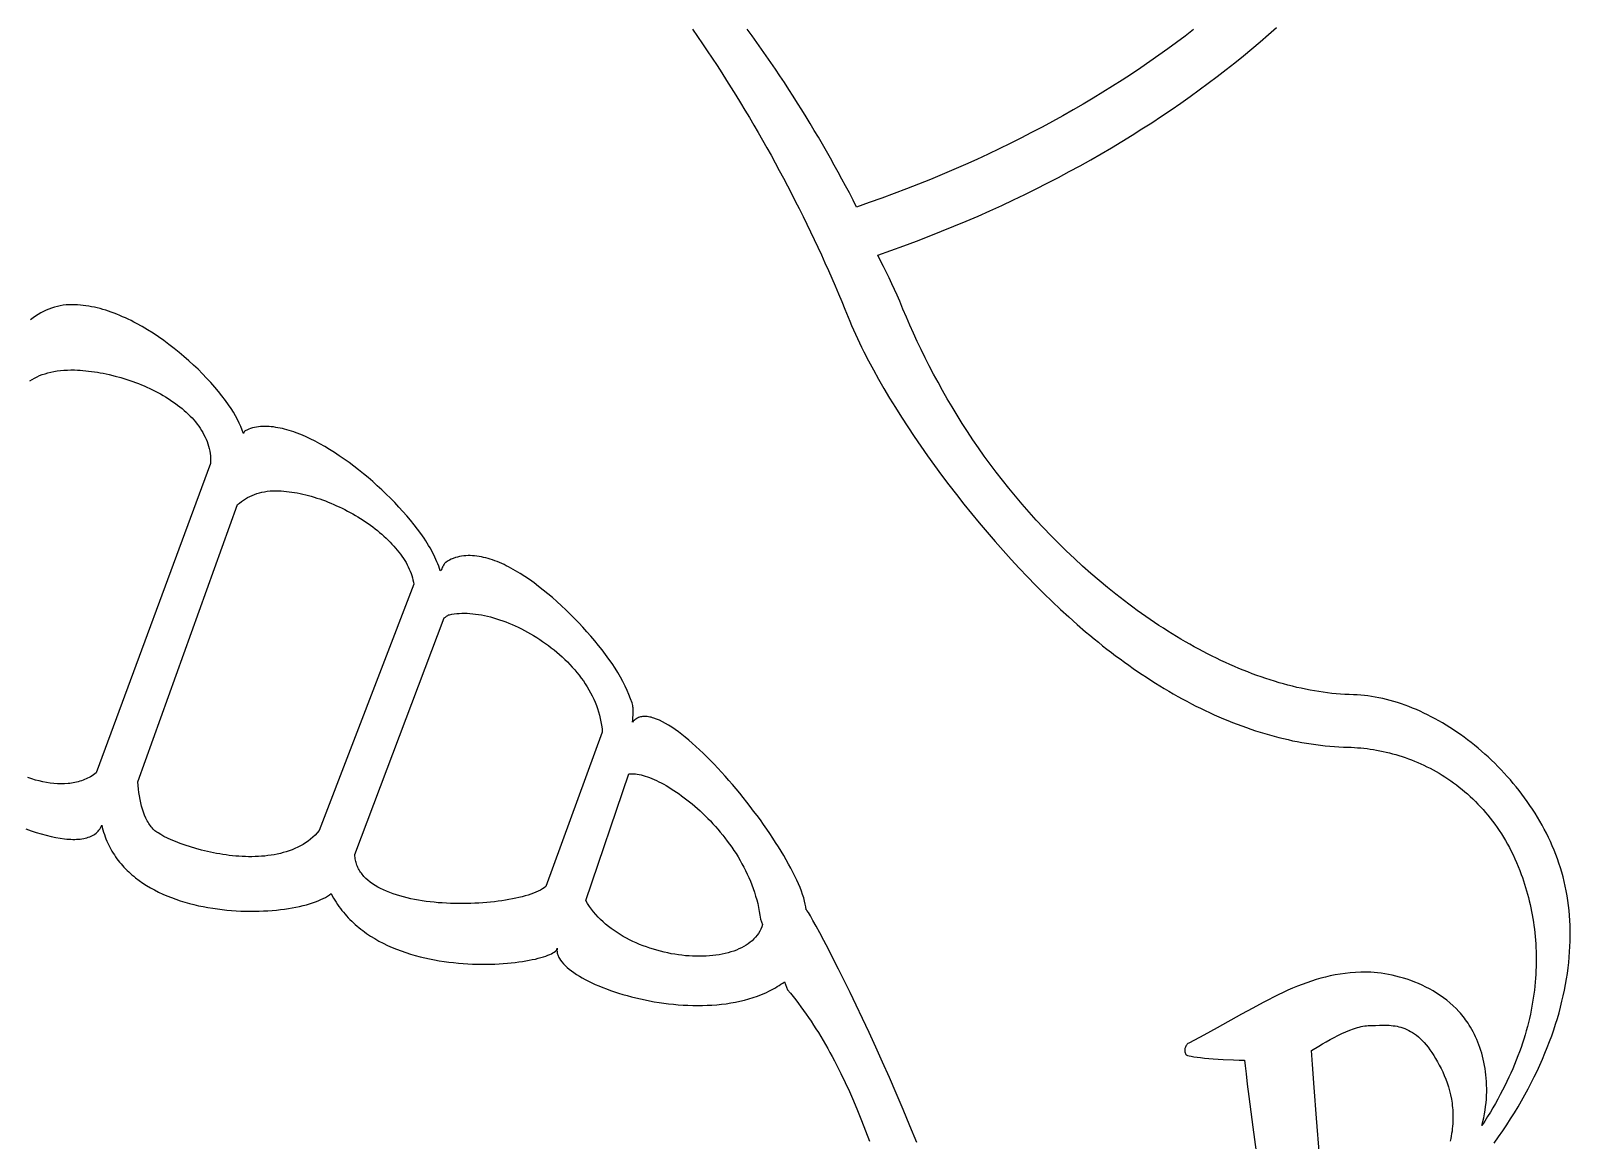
# Model space of a CAD drawing. Extents: x 0 to 113, y 52 to 137.
# Drawn here: x 79.43 to 104.77, y 72.72 to 90.98 of the extents above; entities that cross this region are included whole.
import ezdxf

# ---------------------------------------------------------------- set-up
doc = ezdxf.new("R2010")
doc.units = 0
doc.header["$MEASUREMENT"] = 0

msp = doc.modelspace()

# ---------------------------------------------------------------- linework, layer by layer
for points in [[(90.318, 91.007), (90.4, 90.888), (90.482, 90.768), (90.563, 90.648), (90.644, 90.528), (90.723, 90.407), (90.802, 90.286), (90.879, 90.164), (90.956, 90.042), (91.032, 89.92), (91.108, 89.797), (91.182, 89.675), (91.256, 89.551), (91.329, 89.428), (91.401, 89.304), (91.472, 89.18), (91.542, 89.056), (91.612, 88.931), (91.68, 88.807), (91.748, 88.682), (91.815, 88.556), (91.881, 88.431), (91.947, 88.305), (92.011, 88.179), (92.075, 88.053), (92.138, 87.926), (92.2, 87.8), (92.261, 87.673), (92.321, 87.546), (92.381, 87.419), (92.44, 87.292), (92.498, 87.164), (92.555, 87.037), (92.611, 86.909), (92.666, 86.781), (92.721, 86.653), (92.775, 86.525), (92.828, 86.397), (92.88, 86.268), (92.908, 86.2), (92.937, 86.13), (92.968, 86.06), (93, 85.989), (93.033, 85.917), (93.067, 85.845), (93.102, 85.772), (93.139, 85.699), (93.215, 85.55), (93.296, 85.399), (93.381, 85.246), (93.469, 85.092), (93.562, 84.936), (93.658, 84.779), (93.758, 84.621), (93.861, 84.463), (93.967, 84.303), (94.076, 84.144), (94.188, 83.984), (94.303, 83.824), (94.42, 83.665), (94.54, 83.506), (94.662, 83.348), (94.785, 83.191), (94.911, 83.035), (95.039, 82.88), (95.168, 82.727), (95.299, 82.576), (95.43, 82.427), (95.563, 82.28), (95.697, 82.136), (95.832, 81.994), (95.967, 81.855), (96.103, 81.719), (96.239, 81.587), (96.375, 81.458), (96.512, 81.333), (96.65, 81.21), (96.789, 81.09), (96.859, 81.032), (96.929, 80.974), (97, 80.916), (97.07, 80.86), (97.141, 80.804), (97.213, 80.749), (97.284, 80.695), (97.356, 80.642), (97.428, 80.59), (97.5, 80.538), (97.572, 80.487), (97.645, 80.437), (97.718, 80.388), (97.791, 80.34), (97.864, 80.292), (97.937, 80.246), (98.011, 80.2), (98.085, 80.156), (98.159, 80.112), (98.233, 80.069), (98.307, 80.027), (98.381, 79.986), (98.456, 79.945), (98.531, 79.906), (98.605, 79.868), (98.68, 79.831), (98.755, 79.794), (98.831, 79.759), (98.906, 79.724), (98.981, 79.691), (99.057, 79.659), (99.132, 79.627), (99.208, 79.597), (99.284, 79.567), (99.359, 79.539), (99.435, 79.512), (99.511, 79.485), (99.587, 79.46), (99.663, 79.436), (99.74, 79.413), (99.816, 79.391), (99.892, 79.37), (99.968, 79.35), (100.044, 79.331), (100.121, 79.314), (100.197, 79.297), (100.273, 79.282), (100.349, 79.268), (100.426, 79.255), (100.502, 79.243), (100.578, 79.232), (100.654, 79.222), (100.73, 79.214), (100.807, 79.207), (100.883, 79.2), (100.959, 79.196), (101.035, 79.192), (101.111, 79.19), (101.162, 79.188), (101.214, 79.185), (101.266, 79.182), (101.318, 79.177), (101.37, 79.172), (101.422, 79.166), (101.474, 79.159), (101.527, 79.151), (101.579, 79.142), (101.632, 79.132), (101.684, 79.121), (101.736, 79.109), (101.789, 79.096), (101.841, 79.083), (101.893, 79.068), (101.946, 79.052), (101.998, 79.036), (102.05, 79.018), (102.101, 79), (102.153, 78.98), (102.204, 78.96), (102.255, 78.938), (102.306, 78.916), (102.357, 78.893), (102.407, 78.868), (102.458, 78.843), (102.507, 78.816), (102.557, 78.789), (102.606, 78.76), (102.655, 78.731), (102.703, 78.701), (102.751, 78.669), (102.799, 78.637), (102.846, 78.603), (102.893, 78.568), (102.939, 78.533), (102.985, 78.496), (103.03, 78.458), (103.075, 78.42), (103.119, 78.38), (103.162, 78.339), (103.205, 78.297), (103.247, 78.254), (103.289, 78.21), (103.33, 78.165), (103.37, 78.118), (103.41, 78.071), (103.449, 78.023), (103.487, 77.973), (103.525, 77.923), (103.561, 77.871), (103.597, 77.818), (103.632, 77.764), (103.666, 77.709), (103.7, 77.653), (103.732, 77.596), (103.764, 77.537), (103.795, 77.478), (103.825, 77.417), (103.853, 77.355), (103.881, 77.292), (103.908, 77.228), (103.934, 77.163), (103.959, 77.097), (103.978, 77.044), (103.996, 76.99), (104.014, 76.936), (104.031, 76.881), (104.047, 76.826), (104.063, 76.771), (104.078, 76.715), (104.092, 76.659), (104.105, 76.602), (104.117, 76.545), (104.129, 76.488), (104.14, 76.43), (104.151, 76.371), (104.16, 76.313), (104.168, 76.254), (104.176, 76.194), (104.183, 76.134), (104.189, 76.074), (104.194, 76.013), (104.199, 75.952), (104.202, 75.891), (104.204, 75.829), (104.206, 75.767), (104.206, 75.704), (104.206, 75.642), (104.205, 75.578), (104.202, 75.515), (104.199, 75.451), (104.195, 75.387), (104.189, 75.322), (104.183, 75.257), (104.176, 75.192), (104.167, 75.127), (104.158, 75.061), (104.147, 74.995), (104.135, 74.928), (104.123, 74.862), (104.109, 74.795), (104.094, 74.727), (104.077, 74.66), (104.06, 74.592), (104.042, 74.524), (104.022, 74.455), (104.001, 74.387), (103.979, 74.318), (103.956, 74.249), (103.931, 74.179), (103.905, 74.109), (103.878, 74.04), (103.85, 73.969), (103.82, 73.899), (103.789, 73.828), (103.757, 73.757), (103.723, 73.686), (103.689, 73.615), (103.652, 73.543), (103.615, 73.472), (103.576, 73.4), (103.535, 73.327), (103.494, 73.255), (103.451, 73.183), (103.406, 73.11), (103.36, 73.037), (103.313, 72.964), (103.328, 73.028), (103.342, 73.091), (103.354, 73.154), (103.364, 73.216), (103.373, 73.278), (103.38, 73.338), (103.385, 73.398), (103.389, 73.457), (103.391, 73.516), (103.391, 73.573), (103.39, 73.63), (103.388, 73.686), (103.384, 73.741), (103.379, 73.796), (103.373, 73.849), (103.365, 73.902), (103.356, 73.954), (103.346, 74.005), (103.335, 74.055), (103.323, 74.104), (103.309, 74.152), (103.295, 74.199), (103.279, 74.246), (103.263, 74.291), (103.246, 74.335), (103.228, 74.379), (103.209, 74.421), (103.189, 74.462), (103.168, 74.503), (103.147, 74.542), (103.125, 74.58), (103.103, 74.617), (103.084, 74.647), (103.064, 74.676), (103.044, 74.704), (103.023, 74.732), (103.002, 74.76), (102.98, 74.787), (102.957, 74.813), (102.934, 74.839), (102.887, 74.889), (102.837, 74.936), (102.786, 74.982), (102.733, 75.025), (102.679, 75.067), (102.623, 75.106), (102.566, 75.143), (102.508, 75.179), (102.449, 75.212), (102.389, 75.243), (102.329, 75.273), (102.268, 75.3), (102.206, 75.325), (102.144, 75.349), (102.082, 75.37), (102.02, 75.39), (101.958, 75.408), (101.896, 75.424), (101.835, 75.438), (101.774, 75.45), (101.714, 75.461), (101.654, 75.47), (101.595, 75.477), (101.538, 75.483), (101.481, 75.486), (101.426, 75.488), (101.373, 75.489), (101.32, 75.488), (101.232, 75.483), (101.145, 75.476), (101.061, 75.467), (100.978, 75.455), (100.896, 75.442), (100.816, 75.426), (100.737, 75.408), (100.659, 75.388), (100.582, 75.365), (100.505, 75.341), (100.428, 75.314), (100.351, 75.286), (100.274, 75.256), (100.197, 75.223), (100.119, 75.189), (100.041, 75.152), (99.961, 75.114), (99.88, 75.074), (99.798, 75.032), (99.714, 74.988), (99.54, 74.895), (99.356, 74.795), (98.956, 74.574), (98.735, 74.453), (98.498, 74.327), (98.486, 74.319), (98.474, 74.311), (98.463, 74.301), (98.454, 74.291), (98.446, 74.28), (98.438, 74.268), (98.432, 74.256), (98.428, 74.243), (98.424, 74.23), (98.422, 74.216), (98.421, 74.202), (98.421, 74.188), (98.423, 74.174), (98.426, 74.16), (98.431, 74.147), (98.437, 74.133), (98.44, 74.13), (98.446, 74.126), (98.454, 74.122), (98.464, 74.118), (98.492, 74.111), (98.528, 74.103), (98.573, 74.096), (98.624, 74.089), (98.682, 74.082), (98.747, 74.075), (98.816, 74.068), (98.891, 74.062), (99.052, 74.051), (99.226, 74.043), (99.316, 74.039), (99.407, 74.037), (99.415, 73.944), (99.43, 73.812), (99.451, 73.643), (99.476, 73.439), (99.542, 72.937), (99.624, 72.327)], [(98.567, 91.002), (98.427, 90.894), (98.285, 90.788), (98.141, 90.682), (97.994, 90.577), (97.846, 90.473), (97.696, 90.37), (97.543, 90.268), (97.389, 90.167), (97.232, 90.067), (97.073, 89.968), (96.912, 89.87), (96.749, 89.772), (96.584, 89.677), (96.417, 89.582), (96.247, 89.488), (96.075, 89.395), (95.901, 89.304), (95.725, 89.213), (95.547, 89.124), (95.366, 89.036), (95.183, 88.949), (94.998, 88.863), (94.811, 88.779), (94.621, 88.696), (94.429, 88.614), (94.235, 88.534), (94.038, 88.455), (93.839, 88.377), (93.638, 88.301), (93.434, 88.226), (93.228, 88.152), (93.02, 88.08), (92.961, 88.195), (92.901, 88.311), (92.84, 88.426), (92.778, 88.541), (92.716, 88.656), (92.653, 88.771), (92.589, 88.885), (92.524, 88.999), (92.458, 89.113), (92.392, 89.227), (92.324, 89.34), (92.256, 89.453), (92.188, 89.566), (92.118, 89.679), (92.048, 89.791), (91.976, 89.903), (91.904, 90.015), (91.831, 90.127), (91.758, 90.238), (91.684, 90.349), (91.608, 90.459), (91.532, 90.57), (91.456, 90.68), (91.378, 90.789), (91.3, 90.899), (91.221, 91.008)], [(103.515, 72.676), (103.585, 72.775), (103.654, 72.875), (103.72, 72.974), (103.784, 73.073), (103.846, 73.172), (103.906, 73.271), (103.963, 73.37), (104.019, 73.468), (104.072, 73.567), (104.124, 73.665), (104.173, 73.763), (104.22, 73.86), (104.265, 73.958), (104.308, 74.055), (104.349, 74.152), (104.388, 74.249), (104.425, 74.345), (104.461, 74.441), (104.494, 74.536), (104.525, 74.631), (104.554, 74.726), (104.581, 74.82), (104.606, 74.914), (104.63, 75.008), (104.651, 75.1), (104.671, 75.193), (104.689, 75.285), (104.704, 75.376), (104.718, 75.467), (104.731, 75.557), (104.741, 75.646), (104.749, 75.735), (104.756, 75.823), (104.761, 75.911), (104.764, 75.998), (104.765, 76.084), (104.765, 76.17), (104.763, 76.254), (104.759, 76.338), (104.753, 76.422), (104.746, 76.504), (104.736, 76.586), (104.726, 76.667), (104.713, 76.746), (104.699, 76.826), (104.683, 76.904), (104.666, 76.981), (104.647, 77.057), (104.626, 77.133), (104.604, 77.207), (104.58, 77.28), (104.555, 77.353), (104.528, 77.424), (104.5, 77.495), (104.47, 77.566), (104.439, 77.636), (104.406, 77.705), (104.373, 77.773), (104.338, 77.841), (104.301, 77.908), (104.264, 77.974), (104.225, 78.04), (104.186, 78.105), (104.145, 78.169), (104.103, 78.232), (104.059, 78.295), (104.015, 78.357), (103.97, 78.418), (103.924, 78.478), (103.877, 78.537), (103.829, 78.595), (103.78, 78.653), (103.73, 78.709), (103.68, 78.765), (103.628, 78.82), (103.576, 78.873), (103.523, 78.926), (103.47, 78.978), (103.416, 79.029), (103.361, 79.078), (103.305, 79.127), (103.249, 79.175), (103.192, 79.221), (103.135, 79.267), (103.077, 79.311), (103.019, 79.354), (102.96, 79.397), (102.901, 79.438), (102.842, 79.477), (102.782, 79.516), (102.722, 79.553), (102.661, 79.59), (102.601, 79.625), (102.54, 79.658), (102.479, 79.691), (102.417, 79.722), (102.356, 79.752), (102.294, 79.781), (102.233, 79.808), (102.171, 79.834), (102.109, 79.858), (102.047, 79.882), (101.986, 79.903), (101.924, 79.924), (101.862, 79.943), (101.801, 79.96), (101.74, 79.976), (101.679, 79.991), (101.618, 80.004), (101.557, 80.016), (101.497, 80.026), (101.437, 80.034), (101.377, 80.041), (101.317, 80.046), (101.258, 80.05), (101.2, 80.052), (101.129, 80.055), (101.058, 80.058), (100.987, 80.063), (100.915, 80.069), (100.844, 80.076), (100.772, 80.084), (100.7, 80.094), (100.628, 80.105), (100.556, 80.117), (100.483, 80.13), (100.411, 80.144), (100.338, 80.159), (100.265, 80.175), (100.192, 80.193), (100.119, 80.212), (100.046, 80.231), (99.973, 80.252), (99.9, 80.274), (99.826, 80.297), (99.753, 80.321), (99.679, 80.346), (99.606, 80.372), (99.532, 80.4), (99.459, 80.428), (99.385, 80.457), (99.312, 80.487), (99.238, 80.519), (99.164, 80.551), (99.091, 80.584), (99.017, 80.618), (98.944, 80.653), (98.87, 80.69), (98.797, 80.727), (98.724, 80.765), (98.651, 80.804), (98.577, 80.843), (98.504, 80.884), (98.432, 80.926), (98.359, 80.968), (98.286, 81.012), (98.214, 81.056), (98.141, 81.101), (98.069, 81.147), (97.997, 81.194), (97.925, 81.242), (97.853, 81.29), (97.782, 81.34), (97.71, 81.39), (97.639, 81.441), (97.568, 81.492), (97.498, 81.545), (97.427, 81.598), (97.357, 81.652), (97.287, 81.707), (97.148, 81.819), (97.01, 81.934), (96.873, 82.051), (96.738, 82.172), (96.604, 82.295), (96.472, 82.42), (96.343, 82.546), (96.217, 82.672), (96.095, 82.8), (95.975, 82.929), (95.858, 83.058), (95.745, 83.188), (95.634, 83.319), (95.526, 83.451), (95.42, 83.583), (95.318, 83.715), (95.218, 83.848), (95.121, 83.982), (95.026, 84.116), (94.934, 84.25), (94.845, 84.385), (94.758, 84.52), (94.673, 84.655), (94.591, 84.79), (94.512, 84.925), (94.435, 85.06), (94.36, 85.195), (94.287, 85.33), (94.217, 85.465), (94.148, 85.6), (94.082, 85.734), (94.018, 85.868), (93.957, 86.002), (93.897, 86.136), (93.839, 86.269), (93.783, 86.401), (93.729, 86.533), (93.709, 86.581), (93.689, 86.629), (93.646, 86.723), (93.601, 86.818), (93.554, 86.912), (93.461, 87.1), (93.415, 87.195), (93.371, 87.289), (93.585, 87.365), (93.797, 87.441), (94.007, 87.52), (94.214, 87.599), (94.419, 87.68), (94.622, 87.763), (94.822, 87.847), (95.02, 87.932), (95.215, 88.019), (95.409, 88.107), (95.6, 88.196), (95.788, 88.287), (95.975, 88.379), (96.159, 88.472), (96.341, 88.566), (96.521, 88.662), (96.698, 88.759), (96.874, 88.857), (97.047, 88.956), (97.218, 89.056), (97.386, 89.158), (97.553, 89.26), (97.717, 89.364), (97.88, 89.468), (98.04, 89.574), (98.198, 89.681), (98.354, 89.789), (98.508, 89.897), (98.659, 90.007), (98.809, 90.118), (98.957, 90.229), (99.102, 90.342), (99.246, 90.455), (99.387, 90.569), (99.526, 90.684), (99.664, 90.8), (99.799, 90.917), (99.933, 91.034)], [(94.01, 72.687), (93.899, 72.961), (93.787, 73.23), (93.673, 73.496), (93.56, 73.756), (93.447, 74.009), (93.336, 74.256), (93.226, 74.494), (93.118, 74.723), (93.014, 74.943), (92.913, 75.152), (92.816, 75.35), (92.724, 75.535), (92.637, 75.707), (92.555, 75.865), (92.481, 76.008), (92.413, 76.135), (92.353, 76.245), (92.302, 76.338), (92.259, 76.413), (92.226, 76.468), (92.202, 76.503), (92.195, 76.512), (92.19, 76.516), (92.184, 76.561), (92.176, 76.608), (92.164, 76.658), (92.15, 76.71), (92.132, 76.764), (92.112, 76.821), (92.089, 76.88), (92.064, 76.94), (92.036, 77.002), (92.006, 77.066), (91.973, 77.131), (91.939, 77.198), (91.902, 77.266), (91.863, 77.336), (91.822, 77.406), (91.779, 77.477), (91.735, 77.549), (91.688, 77.622), (91.641, 77.695), (91.591, 77.769), (91.541, 77.843), (91.489, 77.917), (91.436, 77.992), (91.381, 78.066), (91.326, 78.14), (91.27, 78.214), (91.213, 78.287), (91.155, 78.36), (91.096, 78.432), (91.037, 78.504), (90.977, 78.574), (90.917, 78.644), (90.857, 78.712), (90.797, 78.779), (90.736, 78.845), (90.675, 78.909), (90.615, 78.972), (90.554, 79.032), (90.494, 79.091), (90.434, 79.148), (90.374, 79.203), (90.315, 79.256), (90.257, 79.306), (90.199, 79.354), (90.143, 79.399), (90.087, 79.442), (90.032, 79.481), (89.978, 79.518), (89.925, 79.552), (89.873, 79.582), (89.823, 79.609), (89.774, 79.633), (89.727, 79.653), (89.681, 79.669), (89.659, 79.676), (89.637, 79.682), (89.616, 79.686), (89.595, 79.69), (89.574, 79.693), (89.554, 79.695), (89.535, 79.696), (89.516, 79.695), (89.498, 79.694), (89.48, 79.691), (89.462, 79.688), (89.446, 79.683), (89.429, 79.677), (89.414, 79.67), (89.399, 79.662), (89.384, 79.652), (89.37, 79.642), (89.357, 79.63), (89.344, 79.617), (89.332, 79.603), (89.335, 79.642), (89.339, 79.68), (89.343, 79.719), (89.345, 79.757), (89.345, 79.796), (89.344, 79.816), (89.342, 79.836), (89.339, 79.857), (89.335, 79.877), (89.33, 79.898), (89.324, 79.919), (89.3, 79.986), (89.273, 80.055), (89.243, 80.125), (89.21, 80.197), (89.173, 80.27), (89.133, 80.343), (89.09, 80.417), (89.044, 80.491), (88.995, 80.565), (88.943, 80.64), (88.888, 80.715), (88.831, 80.791), (88.772, 80.866), (88.711, 80.941), (88.647, 81.016), (88.582, 81.09), (88.515, 81.164), (88.447, 81.237), (88.377, 81.309), (88.306, 81.38), (88.234, 81.45), (88.161, 81.519), (88.087, 81.586), (88.013, 81.652), (87.938, 81.715), (87.863, 81.777), (87.787, 81.837), (87.711, 81.894), (87.635, 81.948), (87.559, 82), (87.483, 82.049), (87.406, 82.095), (87.33, 82.138), (87.292, 82.158), (87.255, 82.177), (87.217, 82.195), (87.179, 82.212), (87.141, 82.229), (87.104, 82.244), (87.066, 82.258), (87.029, 82.272), (86.991, 82.284), (86.954, 82.295), (86.917, 82.305), (86.88, 82.314), (86.844, 82.322), (86.807, 82.329), (86.771, 82.334), (86.734, 82.339), (86.698, 82.341), (86.661, 82.343), (86.625, 82.343), (86.589, 82.341), (86.554, 82.338), (86.519, 82.334), (86.484, 82.327), (86.449, 82.319), (86.416, 82.31), (86.382, 82.298), (86.35, 82.284), (86.318, 82.269), (86.287, 82.252), (86.257, 82.232), (86.249, 82.226), (86.243, 82.219), (86.236, 82.212), (86.23, 82.204), (86.22, 82.185), (86.211, 82.166), (86.201, 82.145), (86.192, 82.126), (86.181, 82.107), (86.176, 82.099), (86.169, 82.091), (86.157, 82.129), (86.143, 82.167), (86.129, 82.205), (86.114, 82.243), (86.097, 82.28), (86.08, 82.319), (86.061, 82.357), (86.042, 82.395), (86.021, 82.433), (85.999, 82.472), (85.976, 82.511), (85.953, 82.549), (85.928, 82.588), (85.902, 82.628), (85.874, 82.667), (85.846, 82.707), (85.792, 82.78), (85.736, 82.852), (85.677, 82.925), (85.615, 82.998), (85.552, 83.071), (85.486, 83.143), (85.418, 83.215), (85.349, 83.286), (85.278, 83.356), (85.205, 83.426), (85.131, 83.494), (85.056, 83.561), (84.979, 83.627), (84.902, 83.691), (84.824, 83.754), (84.745, 83.815), (84.666, 83.874), (84.586, 83.931), (84.506, 83.986), (84.426, 84.039), (84.346, 84.089), (84.267, 84.137), (84.187, 84.182), (84.108, 84.225), (84.029, 84.264), (83.95, 84.301), (83.872, 84.334), (83.795, 84.364), (83.757, 84.378), (83.719, 84.39), (83.681, 84.402), (83.643, 84.413), (83.606, 84.423), (83.569, 84.433), (83.532, 84.441), (83.496, 84.448), (83.459, 84.454), (83.423, 84.46), (83.387, 84.464), (83.351, 84.467), (83.316, 84.469), (83.281, 84.47), (83.246, 84.469), (83.211, 84.467), (83.177, 84.464), (83.144, 84.459), (83.111, 84.453), (83.078, 84.445), (83.046, 84.435), (83.015, 84.424), (82.984, 84.41), (82.954, 84.395), (82.949, 84.392), (82.946, 84.386), (82.941, 84.374), (82.936, 84.361), (82.932, 84.356), (82.928, 84.351), (82.907, 84.409), (82.884, 84.467), (82.859, 84.525), (82.83, 84.583), (82.799, 84.643), (82.764, 84.703), (82.725, 84.764), (82.683, 84.826), (82.631, 84.898), (82.575, 84.971), (82.517, 85.044), (82.455, 85.117), (82.39, 85.191), (82.323, 85.264), (82.253, 85.336), (82.181, 85.409), (82.106, 85.48), (82.029, 85.55), (81.95, 85.62), (81.869, 85.688), (81.787, 85.754), (81.703, 85.819), (81.617, 85.882), (81.53, 85.943), (81.441, 86.002), (81.352, 86.058), (81.262, 86.112), (81.171, 86.162), (81.125, 86.187), (81.079, 86.21), (81.033, 86.233), (80.987, 86.255), (80.94, 86.275), (80.894, 86.295), (80.847, 86.315), (80.801, 86.333), (80.754, 86.35), (80.708, 86.366), (80.661, 86.381), (80.614, 86.395), (80.568, 86.408), (80.521, 86.42), (80.475, 86.43), (80.429, 86.44), (80.382, 86.448), (80.336, 86.455), (80.29, 86.461), (80.244, 86.466), (80.198, 86.469), (80.152, 86.471), (80.107, 86.471), (80.062, 86.471), (80.012, 86.468), (79.963, 86.462), (79.914, 86.455), (79.866, 86.445), (79.819, 86.432), (79.772, 86.418), (79.726, 86.401), (79.681, 86.382), (79.636, 86.361), (79.592, 86.337), (79.549, 86.312), (79.507, 86.284), (79.465, 86.255), (79.425, 86.223)], [(79.415, 85.22), (79.452, 85.244), (79.49, 85.265), (79.531, 85.286), (79.573, 85.305), (79.617, 85.322), (79.663, 85.337), (79.71, 85.351), (79.759, 85.363), (79.81, 85.374), (79.862, 85.382), (79.917, 85.389), (79.972, 85.394), (80.03, 85.397), (80.089, 85.399), (80.149, 85.398), (80.149, 85.398), (80.195, 85.396), (80.241, 85.393), (80.287, 85.39), (80.334, 85.386), (80.381, 85.381), (80.429, 85.375), (80.477, 85.368), (80.525, 85.36), (80.573, 85.352), (80.622, 85.343), (80.719, 85.322), (80.816, 85.298), (80.913, 85.272), (80.962, 85.257), (81.01, 85.242), (81.058, 85.226), (81.106, 85.209), (81.153, 85.192), (81.201, 85.174), (81.248, 85.155), (81.294, 85.135), (81.34, 85.115), (81.386, 85.094), (81.431, 85.073), (81.475, 85.05), (81.519, 85.027), (81.563, 85.004), (81.605, 84.98), (81.647, 84.955), (81.689, 84.929), (81.729, 84.903), (81.769, 84.876), (81.808, 84.849), (81.845, 84.821), (81.882, 84.792), (81.918, 84.763), (81.953, 84.733), (81.987, 84.703), (82.02, 84.672), (82.052, 84.64), (82.082, 84.608), (82.111, 84.576), (82.14, 84.542), (82.166, 84.509), (82.192, 84.474), (82.216, 84.44), (82.238, 84.404), (82.26, 84.369), (82.279, 84.332), (82.298, 84.295), (82.314, 84.258), (82.329, 84.22), (82.343, 84.182), (82.354, 84.143), (82.364, 84.104), (82.373, 84.064), (82.379, 84.024), (82.384, 83.983), (82.386, 83.942), (82.387, 83.901), (82.386, 83.859), (80.507, 78.768), (80.484, 78.751), (80.461, 78.735), (80.437, 78.72), (80.413, 78.705), (80.389, 78.692), (80.364, 78.68), (80.339, 78.668), (80.313, 78.657), (80.288, 78.647), (80.262, 78.638), (80.235, 78.63), (80.209, 78.622), (80.182, 78.615), (80.154, 78.609), (80.127, 78.604), (80.099, 78.599), (80.071, 78.595), (80.043, 78.592), (79.986, 78.588), (79.928, 78.587), (79.869, 78.589), (79.81, 78.593), (79.75, 78.599), (79.689, 78.609), (79.628, 78.62), (79.567, 78.634), (79.505, 78.65), (79.443, 78.668), (79.38, 78.689)], [(79.347, 77.845), (79.433, 77.815), (79.518, 77.787), (79.601, 77.762), (79.682, 77.74), (79.762, 77.721), (79.839, 77.705), (79.913, 77.692), (79.985, 77.682), (80.02, 77.678), (80.054, 77.676), (80.087, 77.674), (80.12, 77.673), (80.152, 77.673), (80.183, 77.674), (80.213, 77.675), (80.243, 77.678), (80.271, 77.682), (80.299, 77.686), (80.325, 77.692), (80.351, 77.699), (80.375, 77.707), (80.399, 77.715), (80.422, 77.725), (80.443, 77.736), (80.464, 77.748), (80.483, 77.761), (80.502, 77.775), (80.519, 77.791), (80.535, 77.807), (80.55, 77.825), (80.563, 77.843), (80.576, 77.863), (80.587, 77.884), (80.596, 77.907), (80.606, 77.868), (80.616, 77.829), (80.627, 77.791), (80.639, 77.754), (80.652, 77.717), (80.666, 77.681), (80.68, 77.646), (80.696, 77.611), (80.712, 77.577), (80.729, 77.544), (80.746, 77.511), (80.765, 77.478), (80.784, 77.447), (80.804, 77.416), (80.825, 77.385), (80.846, 77.355), (80.868, 77.326), (80.891, 77.297), (80.914, 77.269), (80.938, 77.242), (80.962, 77.215), (80.988, 77.188), (81.013, 77.163), (81.04, 77.137), (81.067, 77.113), (81.094, 77.088), (81.122, 77.065), (81.151, 77.042), (81.21, 76.997), (81.27, 76.955), (81.333, 76.914), (81.397, 76.876), (81.463, 76.84), (81.531, 76.806), (81.6, 76.774), (81.67, 76.743), (81.742, 76.715), (81.814, 76.688), (81.888, 76.663), (81.962, 76.641), (82.038, 76.619), (82.114, 76.6), (82.19, 76.582), (82.267, 76.566), (82.344, 76.552), (82.422, 76.539), (82.499, 76.528), (82.577, 76.518), (82.654, 76.51), (82.732, 76.503), (82.809, 76.498), (82.885, 76.494), (82.961, 76.492), (83.037, 76.49), (83.111, 76.491), (83.185, 76.492), (83.258, 76.495), (83.33, 76.499), (83.4, 76.504), (83.47, 76.51), (83.538, 76.517), (83.604, 76.526), (83.669, 76.535), (83.732, 76.546), (83.793, 76.557), (83.852, 76.57), (83.909, 76.583), (83.964, 76.597), (84.017, 76.612), (84.067, 76.628), (84.115, 76.645), (84.16, 76.662), (84.203, 76.681), (84.243, 76.7), (84.279, 76.719), (84.313, 76.739), (84.344, 76.76), (84.371, 76.781), (84.391, 76.744), (84.411, 76.708), (84.433, 76.672), (84.454, 76.637), (84.477, 76.603), (84.5, 76.57), (84.524, 76.537), (84.549, 76.505), (84.574, 76.473), (84.6, 76.443), (84.627, 76.413), (84.654, 76.383), (84.682, 76.355), (84.71, 76.327), (84.739, 76.299), (84.768, 76.273), (84.798, 76.247), (84.829, 76.221), (84.86, 76.196), (84.891, 76.172), (84.923, 76.149), (84.956, 76.126), (85.022, 76.081), (85.09, 76.04), (85.159, 76), (85.23, 75.963), (85.302, 75.928), (85.376, 75.895), (85.45, 75.865), (85.526, 75.836), (85.602, 75.809), (85.679, 75.785), (85.757, 75.762), (85.835, 75.741), (85.914, 75.722), (85.993, 75.705), (86.072, 75.69), (86.151, 75.676), (86.231, 75.664), (86.31, 75.653), (86.388, 75.644), (86.467, 75.636), (86.545, 75.63), (86.622, 75.625), (86.699, 75.622), (86.775, 75.619), (86.849, 75.618), (86.923, 75.618), (86.996, 75.62), (87.067, 75.622), (87.137, 75.625), (87.205, 75.63), (87.272, 75.635), (87.337, 75.641), (87.4, 75.648), (87.461, 75.656), (87.52, 75.664), (87.577, 75.673), (87.631, 75.683), (87.683, 75.694), (87.733, 75.704), (87.779, 75.716), (87.823, 75.728), (87.865, 75.74), (87.903, 75.752), (87.938, 75.765), (87.969, 75.778), (87.998, 75.791), (88.023, 75.804), (88.044, 75.818), (88.062, 75.831), (88.076, 75.845), (88.081, 75.851), (88.086, 75.858), (88.089, 75.865), (88.092, 75.871), (88.093, 75.878), (88.093, 75.884), (88.091, 75.871), (88.09, 75.857), (88.089, 75.843), (88.09, 75.829), (88.092, 75.814), (88.094, 75.8), (88.098, 75.786), (88.102, 75.771), (88.108, 75.757), (88.114, 75.743), (88.121, 75.728), (88.129, 75.713), (88.148, 75.684), (88.17, 75.655), (88.195, 75.625), (88.224, 75.596), (88.256, 75.567), (88.29, 75.538), (88.328, 75.508), (88.368, 75.48), (88.411, 75.451), (88.457, 75.423), (88.505, 75.395), (88.555, 75.367), (88.608, 75.34), (88.663, 75.313), (88.72, 75.287), (88.78, 75.261), (88.841, 75.236), (88.904, 75.212), (88.968, 75.188), (89.035, 75.165), (89.103, 75.143), (89.172, 75.122), (89.243, 75.102), (89.315, 75.083), (89.388, 75.064), (89.462, 75.047), (89.538, 75.031), (89.614, 75.016), (89.691, 75.002), (89.768, 74.989), (89.847, 74.978), (89.925, 74.968), (90.004, 74.959), (90.084, 74.952), (90.163, 74.946), (90.243, 74.942), (90.323, 74.94), (90.403, 74.939), (90.482, 74.939), (90.561, 74.942), (90.64, 74.946), (90.719, 74.952), (90.797, 74.959), (90.874, 74.969), (90.95, 74.981), (91.026, 74.994), (91.101, 75.01), (91.174, 75.028), (91.247, 75.048), (91.318, 75.07), (91.388, 75.094), (91.457, 75.12), (91.524, 75.149), (91.589, 75.181), (91.653, 75.214), (91.684, 75.232), (91.715, 75.25), (91.745, 75.269), (91.775, 75.289), (91.804, 75.309), (91.833, 75.33), (91.885, 75.198), (91.93, 75.143), (91.975, 75.088), (92.019, 75.031), (92.062, 74.974), (92.105, 74.916), (92.147, 74.858), (92.189, 74.799), (92.23, 74.739), (92.271, 74.679), (92.311, 74.617), (92.351, 74.555), (92.391, 74.493), (92.43, 74.429), (92.468, 74.365), (92.506, 74.299), (92.544, 74.233), (92.582, 74.166), (92.618, 74.099), (92.655, 74.03), (92.691, 73.96), (92.763, 73.818), (92.833, 73.672), (92.901, 73.522), (92.969, 73.368), (93.036, 73.209), (93.101, 73.046), (93.166, 72.878), (93.23, 72.706)], [(100.637, 72.468), (100.59, 73.083), (100.552, 73.59), (100.525, 73.968), (100.509, 74.196), (100.626, 74.269), (100.687, 74.306), (100.75, 74.343), (100.813, 74.379), (100.878, 74.414), (100.942, 74.447), (101.007, 74.479), (101.072, 74.508), (101.136, 74.534), (101.2, 74.557), (101.231, 74.567), (101.263, 74.576), (101.293, 74.585), (101.324, 74.592), (101.354, 74.598), (101.384, 74.603), (101.413, 74.606), (101.441, 74.609), (101.469, 74.61), (101.497, 74.609), (101.561, 74.612), (101.626, 74.615), (101.69, 74.616), (101.754, 74.615), (101.786, 74.613), (101.819, 74.611), (101.851, 74.607), (101.883, 74.603), (101.915, 74.597), (101.947, 74.589), (101.979, 74.581), (102.011, 74.571), (102.043, 74.559), (102.075, 74.546), (102.107, 74.53), (102.139, 74.513), (102.171, 74.494), (102.203, 74.472), (102.235, 74.449), (102.266, 74.423), (102.298, 74.394), (102.33, 74.363), (102.361, 74.329), (102.393, 74.293), (102.425, 74.254), (102.456, 74.211), (102.488, 74.166), (102.519, 74.117), (102.55, 74.066), (102.581, 74.013), (102.61, 73.959), (102.639, 73.903), (102.667, 73.846), (102.693, 73.787), (102.717, 73.726), (102.74, 73.664), (102.761, 73.6), (102.78, 73.535), (102.796, 73.468), (102.81, 73.399), (102.816, 73.364), (102.821, 73.329), (102.825, 73.293), (102.829, 73.257), (102.832, 73.22), (102.834, 73.183), (102.836, 73.146), (102.836, 73.108), (102.836, 73.07), (102.835, 73.031), (102.832, 72.992), (102.829, 72.952), (102.825, 72.912), (102.82, 72.872), (102.814, 72.831), (102.807, 72.79), (102.799, 72.748), (102.79, 72.706)]]:
    msp.add_lwpolyline(points)
for points in [[(83.461, 83.41), (83.504, 83.41), (83.547, 83.408), (83.591, 83.405), (83.635, 83.4), (83.679, 83.395), (83.724, 83.389), (83.769, 83.382), (83.815, 83.374), (83.861, 83.365), (83.906, 83.355), (83.953, 83.344), (83.999, 83.332), (84.045, 83.319), (84.091, 83.305), (84.138, 83.29), (84.184, 83.275), (84.23, 83.259), (84.277, 83.242), (84.323, 83.224), (84.369, 83.205), (84.415, 83.186), (84.46, 83.165), (84.506, 83.144), (84.551, 83.123), (84.595, 83.1), (84.64, 83.077), (84.684, 83.054), (84.728, 83.029), (84.771, 83.004), (84.813, 82.979), (84.856, 82.953), (84.897, 82.926), (84.938, 82.899), (84.979, 82.871), (85.018, 82.843), (85.058, 82.814), (85.096, 82.784), (85.133, 82.755), (85.17, 82.724), (85.206, 82.694), (85.241, 82.662), (85.276, 82.631), (85.309, 82.599), (85.341, 82.567), (85.373, 82.534), (85.403, 82.501), (85.432, 82.468), (85.46, 82.434), (85.487, 82.401), (85.513, 82.367), (85.538, 82.332), (85.561, 82.298), (85.583, 82.263), (85.604, 82.228), (85.623, 82.193), (85.641, 82.157), (85.658, 82.122), (85.673, 82.087), (85.687, 82.051), (85.699, 82.015), (85.71, 81.979), (85.719, 81.943), (85.727, 81.908), (85.732, 81.872), (84.177, 77.818), (84.143, 77.779), (84.107, 77.743), (84.07, 77.709), (84.032, 77.677), (83.992, 77.646), (83.951, 77.618), (83.909, 77.591), (83.865, 77.567), (83.821, 77.544), (83.775, 77.523), (83.729, 77.503), (83.682, 77.486), (83.634, 77.469), (83.585, 77.455), (83.536, 77.442), (83.485, 77.431), (83.435, 77.421), (83.383, 77.412), (83.332, 77.405), (83.279, 77.399), (83.227, 77.394), (83.174, 77.391), (83.121, 77.389), (83.068, 77.388), (83.014, 77.388), (82.961, 77.389), (82.908, 77.392), (82.854, 77.395), (82.801, 77.399), (82.748, 77.404), (82.695, 77.41), (82.642, 77.417), (82.59, 77.425), (82.538, 77.433), (82.487, 77.443), (82.436, 77.452), (82.336, 77.474), (82.239, 77.497), (82.145, 77.523), (82.055, 77.55), (81.969, 77.578), (81.887, 77.607), (81.811, 77.636), (81.74, 77.665), (81.676, 77.695), (81.618, 77.723), (81.567, 77.751), (81.523, 77.778), (81.504, 77.791), (81.487, 77.803), (81.472, 77.815), (81.46, 77.827), (81.443, 77.843), (81.428, 77.861), (81.412, 77.879), (81.398, 77.897), (81.384, 77.917), (81.371, 77.937), (81.358, 77.958), (81.346, 77.979), (81.323, 78.024), (81.302, 78.071), (81.283, 78.119), (81.266, 78.17), (81.251, 78.222), (81.238, 78.276), (81.226, 78.331), (81.216, 78.387), (81.207, 78.444), (81.2, 78.501), (81.194, 78.56), (81.189, 78.618), (82.832, 83.182), (82.863, 83.208), (82.895, 83.232), (82.928, 83.256), (82.963, 83.277), (82.998, 83.298), (83.034, 83.317), (83.072, 83.334), (83.11, 83.35), (83.15, 83.364), (83.191, 83.376), (83.233, 83.387), (83.276, 83.395), (83.32, 83.402), (83.366, 83.407), (83.413, 83.41), (83.461, 83.41)], [(86.318, 81.37), (86.357, 81.378), (86.397, 81.385), (86.438, 81.39), (86.48, 81.393), (86.523, 81.395), (86.567, 81.395), (86.611, 81.394), (86.657, 81.391), (86.703, 81.387), (86.75, 81.381), (86.798, 81.375), (86.846, 81.366), (86.895, 81.356), (86.944, 81.345), (86.994, 81.333), (87.044, 81.319), (87.095, 81.304), (87.145, 81.288), (87.196, 81.27), (87.247, 81.251), (87.298, 81.231), (87.35, 81.21), (87.401, 81.187), (87.452, 81.163), (87.503, 81.138), (87.554, 81.112), (87.604, 81.085), (87.655, 81.056), (87.705, 81.027), (87.755, 80.996), (87.804, 80.965), (87.853, 80.932), (87.901, 80.898), (87.948, 80.864), (87.995, 80.828), (88.042, 80.791), (88.087, 80.754), (88.132, 80.715), (88.176, 80.675), (88.219, 80.635), (88.261, 80.594), (88.302, 80.551), (88.341, 80.508), (88.38, 80.464), (88.418, 80.42), (88.454, 80.374), (88.489, 80.328), (88.523, 80.281), (88.555, 80.233), (88.586, 80.184), (88.615, 80.135), (88.643, 80.085), (88.669, 80.034), (88.693, 79.983), (88.716, 79.931), (88.737, 79.878), (88.756, 79.825), (88.773, 79.771), (88.789, 79.716), (88.802, 79.661), (88.813, 79.606), (88.823, 79.55), (88.83, 79.493), (88.834, 79.436), (87.908, 76.895), (87.88, 76.875), (87.849, 76.857), (87.816, 76.839), (87.78, 76.821), (87.741, 76.804), (87.7, 76.788), (87.657, 76.772), (87.612, 76.757), (87.564, 76.743), (87.515, 76.73), (87.463, 76.717), (87.41, 76.704), (87.355, 76.693), (87.299, 76.682), (87.241, 76.672), (87.182, 76.663), (87.122, 76.654), (87.06, 76.647), (86.997, 76.64), (86.934, 76.634), (86.869, 76.628), (86.804, 76.624), (86.738, 76.621), (86.672, 76.618), (86.605, 76.616), (86.538, 76.616), (86.471, 76.616), (86.403, 76.617), (86.336, 76.619), (86.268, 76.622), (86.201, 76.626), (86.134, 76.631), (86.067, 76.638), (86.001, 76.645), (85.936, 76.653), (85.871, 76.662), (85.807, 76.673), (85.744, 76.684), (85.682, 76.697), (85.621, 76.711), (85.562, 76.726), (85.503, 76.742), (85.446, 76.759), (85.391, 76.777), (85.337, 76.797), (85.285, 76.818), (85.235, 76.84), (85.187, 76.864), (85.14, 76.888), (85.096, 76.914), (85.055, 76.942), (85.015, 76.97), (84.978, 77), (84.944, 77.031), (84.912, 77.064), (84.897, 77.081), (84.883, 77.098), (84.869, 77.116), (84.857, 77.134), (84.845, 77.152), (84.833, 77.17), (84.823, 77.189), (84.813, 77.209), (84.805, 77.228), (84.796, 77.248), (84.789, 77.269), (84.783, 77.29), (84.777, 77.311), (84.773, 77.332), (84.769, 77.354), (84.766, 77.376), (84.764, 77.399), (84.763, 77.422), (86.231, 81.318), (86.242, 81.323), (86.253, 81.33), (86.273, 81.346), (86.283, 81.353), (86.293, 81.36), (86.305, 81.366), (86.318, 81.37)], [(89.271, 78.75), (89.296, 78.752), (89.323, 78.753), (89.35, 78.752), (89.379, 78.75), (89.409, 78.746), (89.441, 78.74), (89.473, 78.733), (89.506, 78.725), (89.541, 78.714), (89.576, 78.703), (89.612, 78.689), (89.649, 78.675), (89.687, 78.659), (89.726, 78.641), (89.765, 78.622), (89.805, 78.602), (89.846, 78.58), (89.887, 78.557), (89.928, 78.532), (89.97, 78.507), (90.012, 78.48), (90.055, 78.451), (90.098, 78.422), (90.141, 78.391), (90.184, 78.359), (90.227, 78.326), (90.271, 78.291), (90.314, 78.256), (90.357, 78.219), (90.4, 78.181), (90.444, 78.142), (90.486, 78.102), (90.529, 78.061), (90.571, 78.019), (90.613, 77.976), (90.655, 77.931), (90.696, 77.886), (90.736, 77.84), (90.776, 77.793), (90.816, 77.745), (90.854, 77.696), (90.892, 77.646), (90.93, 77.595), (90.966, 77.543), (91.001, 77.491), (91.036, 77.438), (91.069, 77.383), (91.102, 77.328), (91.133, 77.273), (91.164, 77.216), (91.193, 77.159), (91.22, 77.101), (91.247, 77.043), (91.272, 76.983), (91.296, 76.924), (91.318, 76.863), (91.339, 76.802), (91.358, 76.74), (91.376, 76.678), (91.392, 76.615), (91.406, 76.551), (91.419, 76.488), (91.429, 76.423), (91.438, 76.358), (91.473, 76.27), (91.46, 76.232), (91.445, 76.195), (91.427, 76.16), (91.406, 76.126), (91.384, 76.094), (91.358, 76.063), (91.331, 76.034), (91.302, 76.006), (91.27, 75.979), (91.236, 75.954), (91.201, 75.931), (91.164, 75.909), (91.124, 75.888), (91.084, 75.869), (91.041, 75.851), (90.997, 75.835), (90.952, 75.82), (90.905, 75.806), (90.857, 75.794), (90.807, 75.784), (90.757, 75.775), (90.705, 75.767), (90.653, 75.76), (90.599, 75.755), (90.545, 75.752), (90.489, 75.75), (90.433, 75.749), (90.377, 75.749), (90.32, 75.751), (90.262, 75.755), (90.204, 75.759), (90.146, 75.766), (90.087, 75.773), (90.028, 75.782), (89.97, 75.792), (89.911, 75.804), (89.852, 75.817), (89.793, 75.831), (89.735, 75.847), (89.677, 75.864), (89.619, 75.882), (89.561, 75.902), (89.505, 75.923), (89.448, 75.945), (89.393, 75.969), (89.338, 75.994), (89.284, 76.02), (89.231, 76.047), (89.178, 76.076), (89.127, 76.107), (89.077, 76.138), (89.028, 76.171), (88.981, 76.205), (88.935, 76.241), (88.89, 76.278), (88.847, 76.316), (88.805, 76.355), (88.765, 76.395), (88.726, 76.437), (88.69, 76.481), (88.655, 76.525), (88.623, 76.571), (88.592, 76.618), (88.563, 76.666), (89.271, 78.75)]]:
    msp.add_lwpolyline(points, close=True)

doc.saveas('drawing.dxf')
